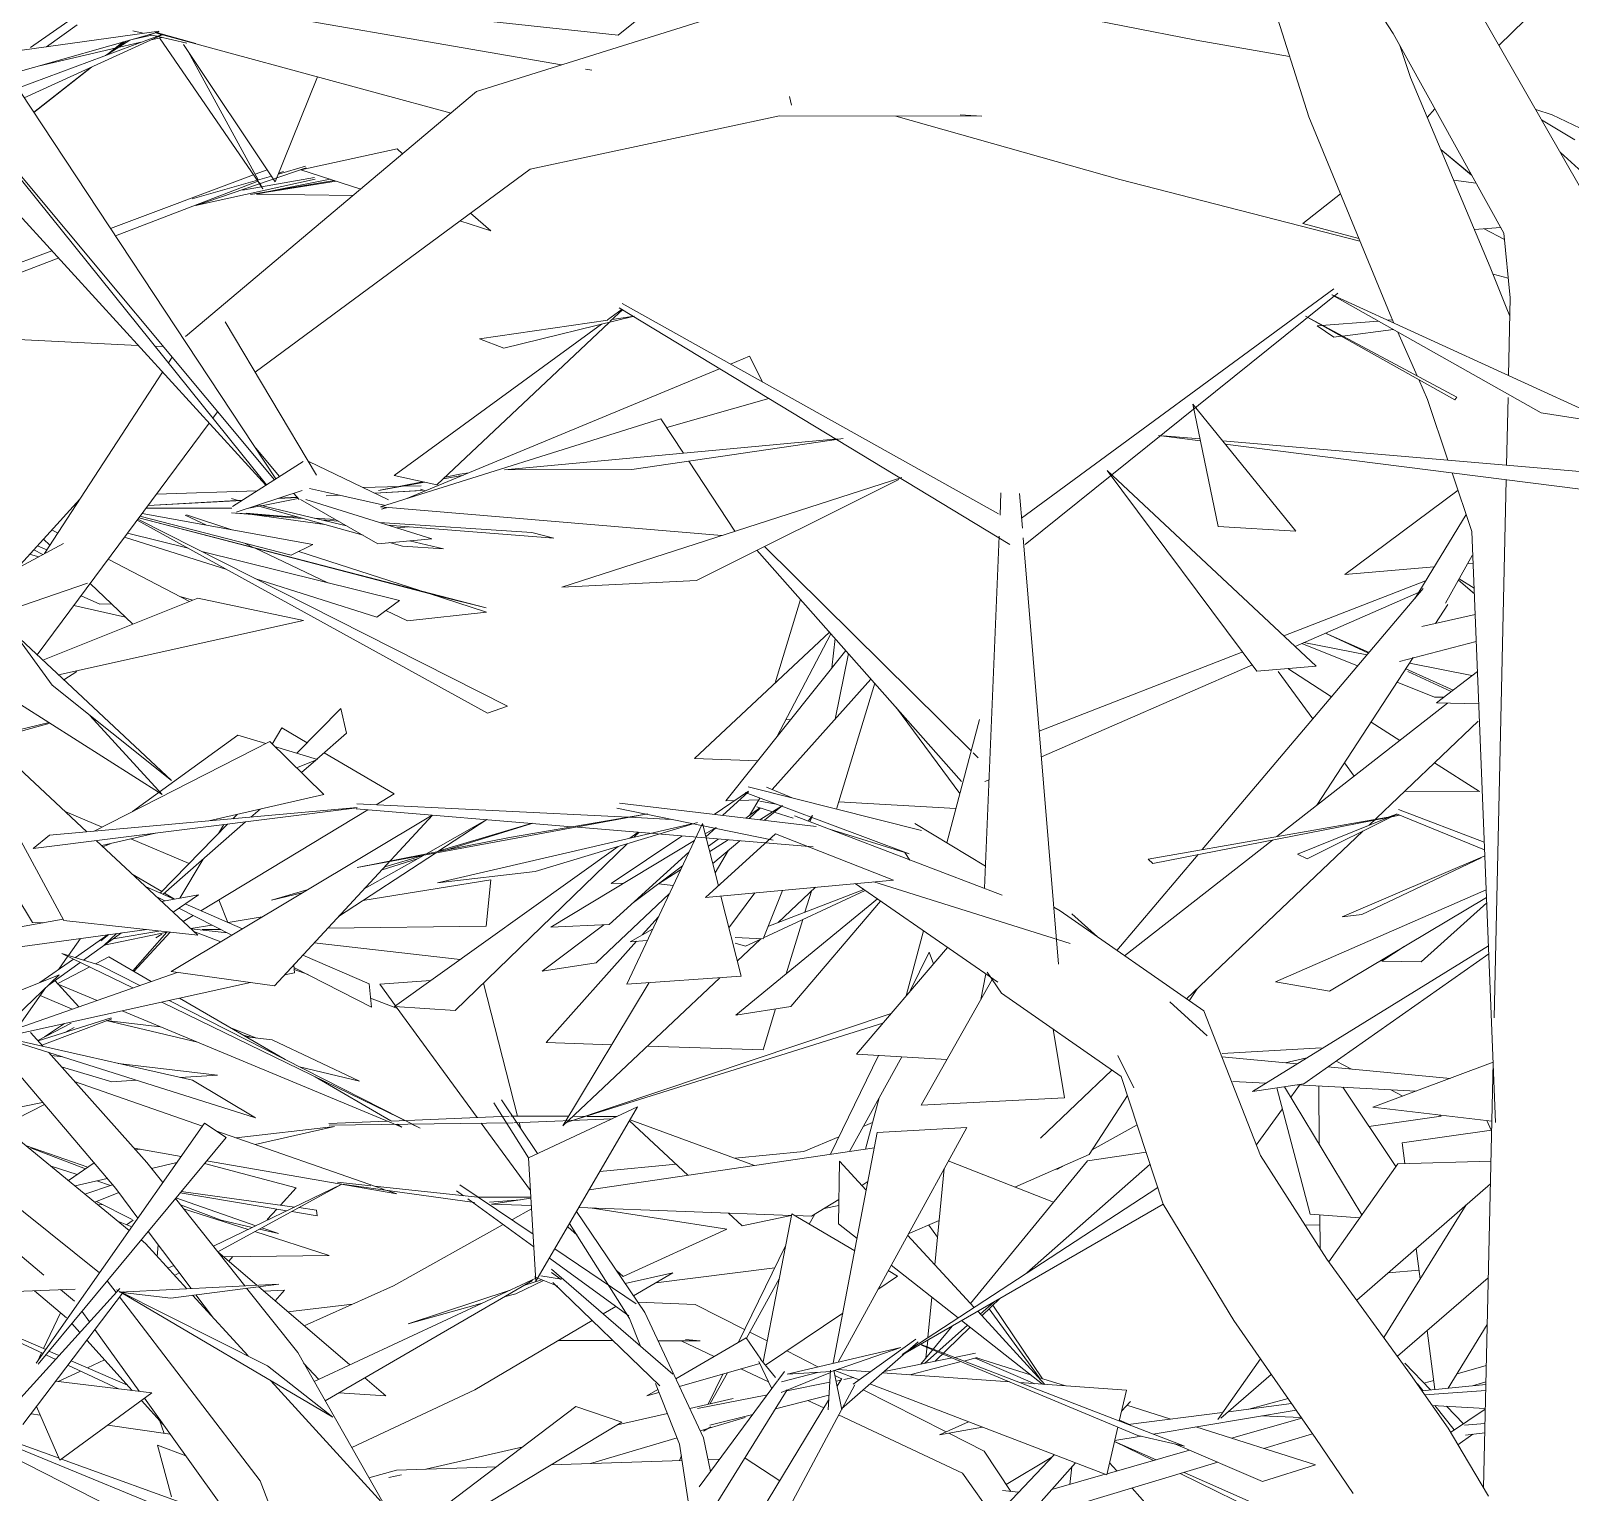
# Model space of a CAD drawing. Header units: millimetres. Extents: x 78096 to 288885, y -20632 to 149556.
# Drawn here: x 251546.7 to 251987.7, y 94268.2 to 94686.9 of the extents above; entities that cross this region are included whole.
import ezdxf

# ---------------------------------------------------------------- set-up
doc = ezdxf.new("R2010")
doc.units = ezdxf.units.MM
doc.layers.add('G-IMPT', color=8, linetype='Continuous', lineweight=9)
doc.layers.add('L-PLNT', color=71, linetype='Continuous', lineweight=9)

# ---------------------------------------------------------------- blocks, each defined once
blk = doc.blocks.new('ZZ-V - Tree Broadleaf 1 - 3dtree rotund SIMPLU-4826059-TOMH A-A')
at = {"layer": 'G-IMPT'}
for p, q in [((25920.43, 94558.52), (25810.83, 94724.53)), ((25796.48, 94706.32), (25920, 94558.25)), ((25889.67, 94696.67), (26002.25, 94677.12)), ((26184.1, 94684.25), (26109.77, 94698.79)), ((26049.04, 94691.81), (25977.91, 94669.49)), ((25799.48, 94686.02), (25917.53, 94556.68)), ((25886.93, 94686.84), (25840.04, 94680.29)), ((25843.94, 94674.37), (25886.97, 94686.62)), ((25846.5, 94670.5), (25887.58, 94685.79)), ((25887.87, 94685.77), (25848.36, 94667.69)), ((25871.98, 94679.98), (25876.7, 94683.7)), ((25872.07, 94680.02), (25876.75, 94683.71)), ((25879.44, 94686.91), (25882.45, 94686.22)), ((25884.17, 94685.82), (25886.34, 94685.33)), ((25885.84, 94686.5), (25897.46, 94683.31)), ((25886.24, 94686.25), (25970.61, 94663.34)), ((25886.72, 94685.24), (25894.91, 94683.36)), ((26210.85, 94679.56), (26184.1, 94684.25)), ((25917.75, 94556.82), (25822.75, 94674.82)), ((25851.13, 94663.48), (25867.61, 94676.5)), ((25852.31, 94664.54), (25867.44, 94676.42)), ((26009.09, 94675.93), (26010.93, 94675.61)), ((25977.91, 94669.49), (25894.57, 94599.34)), ((26067.59, 94668.12), (26068.15, 94665.57)), ((25852.31, 94664.54), (25851.08, 94663.56)), ((26064.66, 94662.54), (25993.3, 94647.28)), ((26122.68, 94662.42), (26064.66, 94662.54)), ((26162.18, 94644.27), (26098.06, 94662.47)), ((26116.5, 94662.82), (26122.68, 94662.42)), ((26286.07, 94662.81), (26281.35, 94664.33)), ((26296.07, 94658.01), (26286.07, 94662.81)), ((25993.3, 94647.28), (25914.48, 94589.13)), ((26230.98, 94626.66), (26162.18, 94644.27)), ((25932.04, 94559.55), (25905.92, 94603.56)), ((25880.92, 94596.78), (25821.5, 94599.74)), ((25888.15, 94596.42), (25885.77, 94596.54)), ((25890.69, 94593.38), (25889.63, 94591.75)), ((26047.56, 94590.09), (25957.96, 94552.85)), ((26056.14, 94593.66), (26050.69, 94591.4)), ((26056.14, 94593.66), (26059.8, 94586.3)), ((25887.92, 94589.11), (25854.11, 94537.09)), ((26032.4, 94573.2), (26061.64, 94581.56)), ((25903.72, 94577.77), (25902.36, 94575.93)), ((25901.28, 94574.48), (25852.06, 94508.09)), ((25950.37, 94550.47), (26030.74, 94575.72)), ((26037.22, 94565.88), (26030.74, 94575.72)), ((25921.5, 94559.2), (25914.65, 94567.28)), ((25908, 94550.63), (25928.22, 94563.47)), ((25952.73, 94552.55), (25929.88, 94563.45)), ((26051.94, 94543.49), (26038.72, 94563.59)), ((25909.04, 94548.95), (25928, 94555.14)), ((25934.35, 94554.83), (25930.03, 94555.8)), ((25951.81, 94550.92), (25934.38, 94554.82)), ((25864.23, 94552.66), (25846.29, 94532.9)), ((25927.09, 94552.59), (25925.6, 94554.35)), ((26048.18, 94542.28), (25950.37, 94550.47)), ((25951.91, 94550.34), (25950.72, 94549.84)), ((25950.72, 94549.84), (25952.12, 94550.24)), ((25845.9, 94532.69), (25859.55, 94540.01)), ((25841.98, 94520.19), (25866.49, 94528.65)), ((25898.03, 94524.34), (25853.64, 94506.61)), ((25928.35, 94517.96), (25898.03, 94524.34)), ((25928.35, 94517.96), (25858.15, 94502.39)), ((25845.69, 94514.04), (25856.32, 94499.38)), ((25890.53, 94472.13), (25845.73, 94514.01)), ((25890.53, 94472.13), (25856.32, 94499.38)), ((25887.85, 94468.12), (25847.31, 94493.84)), ((25866.3, 94457.37), (25832.16, 94489.19)), ((25887.85, 94468.12), (25867.14, 94490.76)), ((25859.7, 94432.02), (25829.62, 94487.55)), ((25898.02, 94427.81), (25869.01, 94454.85)), ((25898.02, 94427.81), (25859.7, 94432.02)), ((25873.63, 94356.28), (25865.74, 94353.59)), ((25875.4, 94354.07), (25868.6, 94351.25)), ((25923.6, 94348.82), (25893, 94353.95)), ((25893.32, 94354.34), (25925.77, 94349.87)), ((25932.29, 94347.36), (25924.98, 94348.58)), ((25927.01, 94349.7), (25932.09, 94349)), ((25932.29, 94347.36), (25932.09, 94349)), ((25903.83, 94337.05), (25914.98, 94327.48)), ((25915.48, 94327.06), (25941.6, 94304.63)), ((25853.73, 94307.91), (25832.7, 94317.75)), ((25854.51, 94309.01), (25833.59, 94318.11)), ((25858.35, 94307.34), (25855.41, 94308.62)), ((25857.34, 94306.22), (25854.52, 94307.54)), ((25875.31, 94297.81), (25860.83, 94304.58)), ((25877.95, 94298.82), (25861.79, 94305.85)), ((25932.71, 94300.49), (25928.38, 94305.18)), ((25945.9, 94300.94), (25951.94, 94295.75)), ((25938.47, 94296.62), (25951.94, 94295.75))]:
    blk.add_line(p, q, dxfattribs=at)
blk = doc.blocks.new('ZZ-V - Tree Broadleaf 1 - 3dtree rotund SIMPLU-4826034-TOMH A-A')
at = {"layer": 'G-IMPT'}
for p, q in [((26240.53, 94686.09), (26203.48, 94743.65)), ((26216.36, 94662.26), (26195.24, 94728.6)), ((26294.18, 94641.95), (26261.98, 94698.11)), ((26270.82, 94682.69), (26282.06, 94693.68)), ((26272.18, 94628.89), (26240.53, 94686.09)), ((26245.43, 94673.51), (26242.43, 94682.66)), ((26268.33, 94619.19), (26245.43, 94673.51)), ((26239.63, 94605.59), (26216.36, 94662.26)), ((26250.24, 94662.1), (26252.46, 94664.53)), ((26283.03, 94661.41), (26292.58, 94655.68)), ((26254.13, 94652.88), (26262.93, 94645.62)), ((26262.96, 94645.55), (26254.14, 94652.85)), ((26288.35, 94652.13), (26294.7, 94646.38)), ((26257.83, 94644.1), (26264.26, 94643.21)), ((26225.42, 94640.19), (26214.61, 94631.65)), ((26230.68, 94627.39), (26214.61, 94631.65)), ((26263.81, 94629.93), (26271.26, 94630.55)), ((26266.57, 94630.16), (26272.36, 94627.15)), ((26274.06, 94610.35), (26272.18, 94628.89)), ((26272.89, 94607.75), (26268.33, 94619.19)), ((26273.48, 94616.05), (26269.12, 94617.2)), ((26223.54, 94612.93), (26134.05, 94547.22)), ((26019.67, 94608.75), (26127.42, 94548.49)), ((26224.62, 94611.7), (26135.12, 94539.7)), ((26282.9, 94577.41), (26222.95, 94611.26)), ((26303.93, 94574.2), (26222.99, 94611.29)), ((26273.94, 94605.11), (26272.89, 94607.75)), ((26273.56, 94588.12), (26274.06, 94610.35)), ((25966.57, 94556.79), (26015.9, 94603.37)), ((25978.73, 94598.69), (26015.52, 94604.03)), ((25985.7, 94596.01), (26023.09, 94605.12)), ((26015.43, 94604.09), (26019.67, 94607.18)), ((26016.14, 94603.6), (26019.83, 94607.08)), ((26016.8, 94604.22), (26023.07, 94605.13)), ((26018.81, 94607.51), (26130.65, 94539.76)), ((26258.74, 94581.91), (26215.44, 94605.11)), ((26258.13, 94581.2), (26215.44, 94605.11)), ((26218.77, 94602.33), (26236.26, 94603.75)), ((26238.97, 94603.97), (26240.3, 94604.07)), ((26240.7, 94603.18), (26239.63, 94605.59)), ((25954.34, 94559.5), (26013.71, 94602.83)), ((26223.49, 94599.14), (26218.77, 94602.33)), ((26223.49, 94599.14), (26225.62, 94599.41)), ((26226, 94599.45), (26240.61, 94601.28)), ((26247.38, 94588), (26241.83, 94600.6)), ((25978.73, 94598.69), (25985.7, 94596.01)), ((26250.36, 94581.24), (26247.84, 94586.96)), ((26258.74, 94581.91), (26258.13, 94581.2)), ((26272.98, 94562.42), (26273.42, 94581.83)), ((26190.36, 94544.86), (26183.12, 94579.89)), ((26212.65, 94543.55), (26183.12, 94579.89)), ((26256.2, 94563.86), (26250.36, 94581.24)), ((26282.9, 94577.41), (26303.93, 94574.2)), ((25985.88, 94561.11), (26081.35, 94569.97)), ((26022.38, 94561.17), (26082.93, 94570.12)), ((26185.28, 94569.4), (26173.29, 94570.93)), ((26185.17, 94569.97), (26174.64, 94570.88)), ((26302.25, 94559.9), (26191.63, 94569.41)), ((26294.14, 94555.55), (26192.37, 94568.5)), ((25954.34, 94559.5), (25966.57, 94556.79)), ((25985.88, 94561.11), (26022.38, 94561.17)), ((26218.45, 94504.85), (26158.59, 94560.96)), ((26158.59, 94560.96), (26201.49, 94503.45)), ((26263.06, 94543.44), (26257.42, 94560.22)), ((26099.72, 94558.89), (26002.37, 94527.52)), ((26040.94, 94529.43), (26098.85, 94558.35)), ((26269.42, 94404.09), (26272.89, 94558.25)), ((26128.16, 94554.56), (26127.9, 94548.13)), ((26133.46, 94554.3), (26134.28, 94544.36)), ((26127.65, 94542.1), (26123.48, 94441.22)), ((26134.51, 94541.61), (26144.64, 94419.43)), ((26190.36, 94544.86), (26212.65, 94543.55)), ((26263.06, 94543.44), (26269.82, 94374.11)), ((26040.94, 94529.43), (26002.37, 94527.52)), ((26218.45, 94504.85), (26201.49, 94503.45)), ((26055.83, 94468.99), (26045.98, 94462.39)), ((26048.39, 94462.1), (26055.83, 94468.89)), ((26054.84, 94468.65), (26101.81, 94451.08)), ((26055.74, 94470.26), (26105.42, 94457.78)), ((26056.09, 94462.06), (26059.1, 94467.06)), ((26068.29, 94467.1), (26060.98, 94470.19)), ((25850.91, 94452.57), (25943.68, 94464.26)), ((25855.61, 94456.41), (25943.67, 94464.32)), ((25965.2, 94462.2), (25890.44, 94417.35)), ((25943.38, 94463.98), (26005.18, 94458.82)), ((25943.63, 94465.4), (26021.34, 94461.58)), ((26026.96, 94462.53), (25943.68, 94447.13)), ((25987.33, 94455.78), (26026.96, 94462.53)), ((26018.08, 94464.2), (26062.91, 94454.96)), ((26018.88, 94465.6), (26075.25, 94458.92)), ((26055.09, 94461.31), (26059.03, 94464.26)), ((26056.02, 94461.2), (26059.21, 94464.2)), ((26058.23, 94464.51), (26062.7, 94463.13)), ((26059.05, 94466.16), (26063.78, 94465.31)), ((26059.07, 94460.84), (26065.56, 94464.94)), ((26060.43, 94460.68), (26065.56, 94464.94)), ((26063.2, 94462.98), (26068.59, 94461.32)), ((26241.56, 94462.46), (26215.9, 94449.68)), ((26239.35, 94461.64), (26241.45, 94462.49)), ((26241.45, 94462.51), (26266.7, 94452.18)), ((26242, 94463.79), (26266.61, 94454.41)), ((25920.02, 94413.27), (25965.34, 94462.19)), ((25963.38, 94451.03), (25980.82, 94460.91)), ((25966.72, 94442.8), (26039.6, 94459.72)), ((25966.81, 94451.71), (25980.85, 94460.91)), ((25967.18, 94451.96), (25993.89, 94459.83)), ((25969.15, 94452.17), (25993.78, 94459.77)), ((25994.75, 94446.06), (26041.22, 94460.05)), ((26006.86, 94458.68), (26074.32, 94453.04)), ((26042.63, 94459.78), (26020.96, 94413.78)), ((26021.69, 94461.56), (26033.78, 94460.96)), ((26047.19, 94441.89), (26042.68, 94459.77)), ((26046.58, 94458.67), (26043.43, 94456.77)), ((26043.63, 94455.99), (26046.58, 94458.67)), ((26068.97, 94461.96), (26128.5, 94439.22)), ((26072.94, 94460.45), (26074.17, 94462.1)), ((26073.43, 94460.26), (26074.17, 94462.1)), ((26079.06, 94458.1), (26101.83, 94451.11)), ((26123.75, 94447.54), (26103.44, 94459.74)), ((26170.34, 94449.58), (26242.31, 94462.16)), ((26238.98, 94461.49), (26171.68, 94448.32)), ((26213.11, 94451.02), (26239.34, 94461.63)), ((26242.34, 94462.14), (26240.15, 94461.72)), ((25850.91, 94452.57), (25855.61, 94456.41)), ((25987.33, 94455.78), (25943.68, 94447.13)), ((26021.02, 94453.97), (25971.79, 94406.17)), ((26040.32, 94454.89), (25999.17, 94430.05)), ((26036.74, 94456.18), (26016.5, 94442.6)), ((26021.83, 94455.6), (26024.24, 94457.33)), ((26024.46, 94457.31), (26023.05, 94455.94)), ((26043.52, 94438.54), (26063.54, 94456.8)), ((26044.33, 94453.23), (26047.11, 94455.32)), ((26044.7, 94451.76), (26049.96, 94455.08)), ((26045.56, 94448.32), (26053.35, 94454.79)), ((26097.39, 94443.58), (26063.54, 94456.8)), ((25938.38, 94433.09), (25966.16, 94451.29)), ((25945.75, 94441.04), (25962.7, 94450.64)), ((25950.83, 94446.52), (25960.91, 94449.63)), ((25951.6, 94447.36), (25962.66, 94450.62)), ((25954.37, 94407.29), (26018.49, 94453.2)), ((26015.94, 94430.84), (26038.75, 94451.56)), ((26046.23, 94445.66), (26050.1, 94452.09)), ((26102.08, 94449.31), (26100.59, 94451.49)), ((26170.34, 94449.58), (26171.68, 94448.32)), ((26213.11, 94451.02), (26215.9, 94449.68)), ((26266.77, 94450.52), (26225.94, 94433.04)), ((26231.52, 94433.68), (26265.73, 94449.93)), ((25966.72, 94442.8), (25994.75, 94446.06)), ((26022.84, 94437.1), (26036.92, 94447.67)), ((26030.01, 94442.47), (26036.37, 94446.49)), ((25919.18, 94437.8), (25929.7, 94440.9)), ((26020.16, 94442.72), (26016.5, 94442.6)), ((26030.01, 94442.47), (26034.24, 94441.97)), ((26043.52, 94438.54), (26097.39, 94443.58)), ((26059.98, 94426.69), (26065.56, 94440.6)), ((26060.1, 94426.98), (26089.25, 94440.59)), ((26061.41, 94430.24), (26088.91, 94440.82)), ((26075.03, 94441.49), (26064.3, 94431.36)), ((26086.41, 94442.55), (26127.23, 94414.34)), ((26091.75, 94443.05), (26147.97, 94425.4)), ((26206.79, 94414.44), (26267.16, 94440.75)), ((25927.99, 94439.88), (25919.18, 94437.8)), ((26012.18, 94419.87), (26033.13, 94439.62)), ((26053.72, 94415.98), (26047.93, 94438.95)), ((26050.2, 94429.92), (26057.6, 94439.86)), ((26092.8, 94438.14), (26052.21, 94404.89)), ((26067.95, 94407.37), (26093.65, 94437.55)), ((26145.12, 94434.71), (26143.28, 94435.81)), ((26222.29, 94411.76), (26267.24, 94438.61)), ((26267.31, 94437.05), (26248.55, 94420.17)), ((26186.25, 94406.1), (26145.12, 94434.71)), ((26148.47, 94433.88), (26155.79, 94427.29)), ((26231.52, 94433.68), (26225.94, 94433.04)), ((25996.71, 94417.49), (26014.4, 94430.77)), ((26015.94, 94430.84), (25999.17, 94430.05)), ((26021.93, 94425.9), (26028.35, 94429.48)), ((26051.97, 94427.07), (26059.98, 94426.69)), ((25859.15, 94422.55), (25869.98, 94419.17)), ((25859.15, 94422.55), (25879.44, 94412.65)), ((26026.81, 94426.21), (26021.93, 94425.9)), ((26054.98, 94424.59), (26051.97, 94425.45)), ((26059.25, 94426.59), (26052.62, 94420.33)), ((26054.98, 94424.59), (26059.53, 94426.72)), ((26086.74, 94393.68), (26112.85, 94424.28)), ((26200.24, 94383.02), (26267.8, 94424.72)), ((26237.26, 94420.35), (26243.69, 94424.54)), ((25867.08, 94418.68), (25857.74, 94413.83)), ((25872.56, 94421.53), (25868.76, 94419.55)), ((25869.98, 94419.17), (25881.44, 94413.35)), ((25872.56, 94421.53), (25884.68, 94414.49)), ((25925.78, 94417.02), (25925.53, 94419.21)), ((26012.18, 94419.87), (25996.71, 94417.49)), ((26214.91, 94385.15), (26267.89, 94422.45)), ((26237.26, 94420.35), (26248.55, 94420.17)), ((25913.13, 94414.22), (25842.16, 94398.51)), ((25892.17, 94417.12), (25844.71, 94400.44)), ((25857.74, 94413.83), (25869.22, 94409.06)), ((25920.02, 94413.27), (25890.44, 94417.35)), ((25925.78, 94417.02), (25922.91, 94416.39)), ((25964.85, 94414.8), (25950.16, 94413.75)), ((25950.16, 94413.75), (25954.71, 94407.53)), ((25979.88, 94414.03), (25989.68, 94375.91)), ((26047.58, 94415.57), (26002.61, 94373.1)), ((26002.61, 94373.1), (26027.32, 94414.21)), ((26053.72, 94415.98), (26020.96, 94413.78)), ((26105.32, 94379.1), (26125.6, 94415.03)), ((26123.82, 94416.7), (26122.4, 94409.37)), ((26128.29, 94411.11), (26124.16, 94417.13)), ((26206.79, 94414.44), (26222.29, 94411.76)), ((25892.85, 94409.74), (25923.06, 94392.18)), ((26162.58, 94387.24), (26128.29, 94411.11)), ((25876.36, 94406.08), (25956.55, 94372.72)), ((25887.74, 94408.6), (25959.36, 94373.67)), ((25889.85, 94409.07), (25961.8, 94372.48)), ((25954.37, 94407.29), (25971.79, 94406.17)), ((25954.91, 94407.26), (25978.08, 94375.52)), ((26096.66, 94405.3), (26003.67, 94374.1)), ((26067.95, 94407.37), (26052.21, 94404.89)), ((26176.5, 94408.63), (26187.24, 94398.96)), ((26202.46, 94364.62), (26186.25, 94406.1)), ((26094.33, 94402.58), (26003.62, 94374.06)), ((26146.37, 94381.16), (26143.1, 94400.8)), ((25874.59, 94355.14), (25838.46, 94397.69)), ((25914.59, 94375.41), (25840.44, 94398.9)), ((25840.44, 94398.9), (25896.53, 94386.22)), ((25853.73, 94395.9), (25850.14, 94399.9)), ((25883.48, 94362.65), (25855.24, 94394.21)), ((25859.35, 94392.91), (25856.06, 94393.3)), ((26086.74, 94393.68), (26112.69, 94392.16)), ((26161.66, 94393.31), (26166.25, 94384.06)), ((25873.41, 94385.79), (25858.98, 94390.03)), ((25903.74, 94387.67), (25875.25, 94391.03)), ((25903.74, 94387.67), (25893.05, 94387.01)), ((26174.66, 94350.66), (26162.58, 94387.24)), ((26234.67, 94378.45), (26269.13, 94391.35)), ((26266.39, 94269.42), (26269.13, 94391.35)), ((25862.72, 94385.85), (25899.36, 94373.07)), ((25880.44, 94386.23), (25873.41, 94385.79)), ((25914.59, 94375.41), (25896.53, 94386.22)), ((25931.7, 94387.16), (25953.33, 94374.59)), ((26214.91, 94385.15), (26200.24, 94383.02)), ((25878.44, 94343.18), (25832.97, 94380.47)), ((25992.76, 94364), (25982.89, 94379.7)), ((25995.4, 94365.22), (25985.06, 94380.57)), ((25992.77, 94364), (26024.04, 94378.54)), ((26024.04, 94378.54), (25994.92, 94328.61)), ((26146.37, 94381.16), (26105.32, 94379.1)), ((26234.67, 94378.45), (26268.75, 94374.46)), ((25952.35, 94374.47), (25935.59, 94373.78)), ((25935.73, 94373.32), (25988.27, 94374.02)), ((25987.28, 94375.9), (25953.49, 94374.51)), ((26004.05, 94375.87), (25987.72, 94375.92)), ((26016.73, 94375.14), (25988.64, 94374.02)), ((25990.15, 94374.08), (25990.6, 94372.36)), ((26008.91, 94375.86), (26005.54, 94375.87)), ((26018.23, 94375.84), (26009.65, 94375.86)), ((26038.46, 94359), (26021.75, 94374.62)), ((26057.5, 94361.8), (26021.91, 94374.88)), ((25899.93, 94373.88), (25851.77, 94305.1)), ((25852.3, 94304.87), (25906.14, 94369.8)), ((25899.93, 94373.88), (25906.14, 94369.8)), ((25903.21, 94371.72), (25951.46, 94354.89)), ((25937.24, 94372.99), (25909.09, 94369.67)), ((25914.52, 94367.78), (25937.24, 94372.99)), ((25955.06, 94373.59), (25956.55, 94372.72)), ((25959.41, 94373.64), (25961.8, 94372.48)), ((25979.27, 94373.9), (25993.34, 94354.63)), ((26080.09, 94305.11), (26092.73, 94371.25)), ((26118.34, 94372.7), (26081.47, 94305.43)), ((26118.34, 94372.7), (26092.73, 94371.25)), ((25893.28, 94364.38), (25879.83, 94366.73)), ((25881.55, 94366.43), (25880.24, 94366.27)), ((26010.22, 94354.84), (26091.89, 94366.87)), ((25861.02, 94357.47), (25868.33, 94362.51)), ((25888.04, 94356.9), (25883.48, 94362.65)), ((25884.82, 94360.96), (25892.04, 94362.62)), ((25955.12, 94353.61), (25900.59, 94363.11)), ((25992.77, 94364), (25994.92, 94328.61)), ((26081.6, 94345.1), (26081.93, 94363.03)), ((26081.93, 94363.03), (26089.57, 94354.72)), ((26221.55, 94334.92), (26202.46, 94364.62)), ((26222.06, 94334.22), (26241.81, 94362.28)), ((26268.5, 94363.04), (26241.81, 94362.28)), ((25862.89, 94355.93), (25872.12, 94358.05)), ((25902.52, 94338.63), (25939.29, 94356.4)), ((25903.79, 94337.03), (25939.31, 94356.4)), ((25937.94, 94356.59), (25977.33, 94351.15)), ((25947.61, 94355.97), (25938.08, 94356.98)), ((26088.31, 94356.09), (26090.03, 94357.15)), ((26268.35, 94356.51), (26230.07, 94323.19)), ((25869.94, 94331.05), (25839.7, 94355.17)), ((25880.92, 94346.73), (25874.59, 94355.14)), ((25911.5, 94327.3), (25891.66, 94352.34)), ((25978.16, 94352.7), (25948.72, 94355.85)), ((25952.26, 94354.61), (25955.12, 94353.61)), ((25972.17, 94354.55), (25974.14, 94353.13)), ((25973.16, 94356.27), (25994.1, 94342.12)), ((25975.4, 94352.21), (25994.32, 94338.49)), ((25993.46, 94352.74), (25978.45, 94352.7)), ((25982.19, 94350.71), (25993.48, 94352.37)), ((26073.85, 94347.23), (26081.72, 94352.05)), ((26173.06, 94355.5), (26099.84, 94307.64)), ((25990.47, 94351.93), (25981.64, 94351.28)), ((25993.61, 94350.28), (25982.19, 94350.71)), ((26026.11, 94319.63), (26006.59, 94348.62)), ((26068.14, 94347.44), (26007.25, 94349.76)), ((26049.58, 94343.55), (26010.51, 94349.64)), ((26054.04, 94344.45), (26050.1, 94348.13)), ((26068.23, 94347.9), (26059.98, 94305.54)), ((26068.23, 94347.9), (26086.24, 94337.31)), ((26081.69, 94350.34), (26077.47, 94349.44)), ((26174.66, 94350.67), (26100.66, 94308)), ((26194.84, 94317.35), (26174.66, 94350.66)), ((26261.47, 94350.52), (26237.83, 94312.5)), ((26006.71, 94341.81), (26004.02, 94344.22)), ((26021.71, 94317.96), (26004.59, 94345.19)), ((26049.58, 94343.55), (26019.92, 94329.96)), ((26068.09, 94347.45), (26054.04, 94344.45)), ((26073.85, 94347.23), (26069.06, 94347.41)), ((26081.6, 94345.1), (26086.93, 94340.9)), ((25853.94, 94330.36), (25839.63, 94342.45)), ((25883.08, 94339.38), (25881.79, 94340.43)), ((25894.89, 94326.44), (25883.08, 94339.38)), ((25896.13, 94326.51), (25883.82, 94342.88)), ((26101.42, 94341.83), (26120.46, 94321.12)), ((25998.79, 94335.25), (26021.55, 94318.74)), ((26000.34, 94337.9), (26023.66, 94322.15)), ((26245.52, 94301.92), (26221.55, 94334.92)), ((25889.5, 94332.34), (25891.15, 94333.13)), ((25891.39, 94330.27), (25892.74, 94331.01)), ((25994.47, 94329.9), (26001.21, 94327.16)), ((25996.31, 94330.13), (26002.25, 94329.17)), ((25999.41, 94332.07), (26034.14, 94302.02)), ((25999.41, 94331.08), (26002.16, 94329.08)), ((26019.92, 94329.96), (26017.98, 94331.7)), ((26092.9, 94326.28), (26098.54, 94330.09)), ((26095.85, 94331.67), (26098.54, 94330.09)), ((26096.7, 94333.21), (26115.87, 94318.12)), ((25694.49, 94320.05), (25862.88, 94326.34)), ((25875.69, 94326.49), (25843.68, 94291.14)), ((25876.74, 94325.62), (25847.97, 94287.56)), ((25860.44, 94318.13), (25851.25, 94325.9)), ((25862.72, 94322.95), (25858.77, 94326.28)), ((25874.68, 94325.37), (25872.1, 94328.75)), ((25874.73, 94326.16), (25918.05, 94304.4)), ((25921.27, 94327.81), (25875.69, 94325.45)), ((25890.3, 94323.78), (25921.27, 94327.81)), ((25926.68, 94308.15), (25912.05, 94326.61)), ((25994.87, 94329.49), (25931.39, 94299.87)), ((25934.54, 94294.34), (25993.99, 94328.83)), ((25958.35, 94316.4), (25987.51, 94326.05)), ((25989.17, 94325.04), (25997.12, 94328.82)), ((25991.45, 94327.36), (25996.56, 94329.05)), ((25999.81, 94328.23), (26030.47, 94298.6)), ((26267.74, 94329.62), (26241.72, 94307.15)), ((25915.89, 94271.44), (25875.62, 94324.15)), ((25890.3, 94323.78), (25875.65, 94325.44)), ((25936.71, 94289.62), (25876.07, 94325.37)), ((25912.44, 94307.22), (25896.57, 94324.59)), ((25902.24, 94318.39), (25897.48, 94324.71)), ((25979.56, 94322.34), (25958.35, 94316.4)), ((25989.17, 94325.04), (25985.85, 94324.11)), ((25867.04, 94316.94), (25864.84, 94319.99)), ((26024.87, 94310.04), (26021.71, 94317.96)), ((26042.92, 94283.79), (26026.11, 94319.63)), ((26060.68, 94304.52), (26082.83, 94319.48)), ((26116.86, 94317.34), (26140.03, 94299.1)), ((26121.48, 94320.01), (26140.75, 94299.05)), ((26218.34, 94283.56), (26194.84, 94317.35)), ((25864.28, 94313.89), (25861.93, 94316.48)), ((25881.3, 94297.1), (25868.57, 94314.81)), ((26035.02, 94300.62), (26055.13, 94312.44)), ((26059.31, 94306.26), (26055.13, 94312.44)), ((25879.29, 94297.34), (25866.24, 94311.73)), ((25951.06, 94265.29), (25926.68, 94308.15)), ((26099.44, 94309.63), (26066.86, 94302.02)), ((26099.44, 94309.63), (26079.61, 94302.71)), ((26100.9, 94308.21), (26082.47, 94292.06)), ((26103.76, 94311.97), (26085.84, 94299.12)), ((26104.4, 94311.28), (26101.45, 94308.69)), ((26180.72, 94281.32), (26105.26, 94310.47)), ((26167.39, 94284.44), (26105.43, 94310.31)), ((25936.71, 94289.62), (25918.05, 94304.4)), ((26036.05, 94298.44), (26059.06, 94305.08)), ((26058.8, 94305.64), (26062.47, 94297.78)), ((26059.27, 94306.26), (26063.53, 94301.01)), ((26190.26, 94289.03), (26202.47, 94306.38)), ((25884.92, 94296.67), (25857.33, 94299.95)), ((25978.29, 94235.11), (25918.96, 94300.08)), ((26036.09, 94281.95), (26029.15, 94299.33)), ((26064.15, 94300.05), (26041.71, 94269.73)), ((26066.16, 94302.76), (26064.22, 94300.13)), ((26079.29, 94302.48), (26065.16, 94296.78)), ((26075.56, 94302.49), (26065.3, 94299.79)), ((26079.61, 94302.71), (26066.86, 94302.02)), ((26079.33, 94303.12), (26078.61, 94291.79)), ((26080.28, 94303.1), (26082.53, 94291.75)), ((26087.56, 94300.36), (26080.57, 94303.04)), ((26082.55, 94300.76), (26081.19, 94298.52)), ((26081.32, 94303.31), (26090.73, 94302.63)), ((26158.48, 94273.12), (26090.6, 94299.19)), ((26094.25, 94302.38), (26130.67, 94299.77)), ((26133.47, 94299.57), (26164.12, 94297.38)), ((26205.6, 94301.89), (26191.18, 94289.34)), ((26256.24, 94286.51), (26245.52, 94301.92)), ((26248.77, 94297.25), (26267.05, 94299.03)), ((25884.92, 94296.67), (25858.57, 94277.36)), ((25904.2, 94265.25), (25882.75, 94295.08)), ((26026.73, 94295.75), (26029.85, 94297.58)), ((26026.73, 94295.75), (26030.18, 94296.74)), ((26066.94, 94297.5), (26046.12, 94263.98)), ((26086.25, 94298.92), (26050.18, 94231.38)), ((26162.06, 94288.53), (26164.12, 94297.38)), ((26249.59, 94296.07), (26267.02, 94297.3)), ((25858.57, 94277.36), (25851.84, 94292.68)), ((25888.18, 94287.53), (25881.9, 94294.45)), ((26078.79, 94294.56), (26045.77, 94240.11)), ((26165.22, 94294.16), (26162.72, 94291.36)), ((26191.66, 94291.02), (26164.64, 94287.53)), ((26212.7, 94291.67), (26171.73, 94284.79)), ((26211.39, 94293.56), (26193.36, 94291.24)), ((26266.9, 94292.12), (26251.7, 94293.03)), ((26110.52, 94284.57), (26118.89, 94288.32)), ((26122.86, 94286.8), (26110.52, 94284.57)), ((26158.48, 94273.12), (26161.67, 94286.83)), ((26262.09, 94276.65), (26256.24, 94286.51)), ((25886.54, 94281.65), (25894.6, 94278.6)), ((25886.54, 94281.65), (25890.48, 94266.79)), ((26041.39, 94246.58), (26036.09, 94281.95)), ((26044.96, 94274.12), (26042.92, 94283.79)), ((26168.32, 94284.22), (26160.77, 94282.95)), ((26180.72, 94281.32), (26167.39, 94284.44)), ((26229.05, 94267.84), (26218.34, 94283.56)), ((26143.39, 94278.91), (26047.98, 94178.48)), ((26149.52, 94276.56), (26052.27, 94167.49)), ((26267.83, 94267), (26262.09, 94276.65)), ((25937.87, 94214.68), (25915.89, 94271.44))]:
    blk.add_line(p, q, dxfattribs=at)
blk = doc.blocks.new('ZZ-V - Tree Broadleaf 2 - 3dtree rotund SIMPLU-4826084-TOMH A-A')
at = {"layer": 'G-IMPT'}
for p, q in [((25974.13, 94559.57), (25968.42, 94558.53)), ((25968.96, 94559.05), (25973.17, 94559.9)), ((25975.66, 94560.21), (25973.17, 94559.9)), ((25915, 94555.07), (25886.21, 94554.16)), ((25955.82, 94556.37), (25945.42, 94556.04)), ((25948.76, 94554.45), (25962.31, 94555.18)), ((25961.86, 94555.16), (25948.76, 94554.45)), ((25962.31, 94555.18), (25948.77, 94554.44)), ((25949.79, 94555.14), (25962.39, 94557.71)), ((25963.07, 94557.56), (25949.79, 94555.14)), ((25962.01, 94556.57), (25957.12, 94556.41)), ((25963.33, 94555.09), (25961.9, 94555.53)), ((25963.33, 94555.09), (25961.9, 94555.53)), ((25910.72, 94552.35), (25883.78, 94550.88)), ((25883.82, 94550.93), (25910.77, 94552.39)), ((25909.67, 94552.33), (25883.82, 94550.92)), ((25907.74, 94552.87), (25909.59, 94552.35)), ((25912.71, 94550.15), (25915.52, 94550.69)), ((25914.91, 94550.87), (25945.4, 94542.35)), ((25940.65, 94545.07), (25915.45, 94551.04)), ((25916.28, 94550.84), (25926.84, 94552.89)), ((25926.56, 94553.22), (25921.24, 94552.93)), ((25921.33, 94552.96), (25926.54, 94553.24)), ((25926.38, 94553.23), (25921.33, 94552.96)), ((25949.62, 94539.94), (25927.49, 94552.6)), ((25965.06, 94541.38), (25928.99, 94552.63)), ((25938.53, 94553.89), (25934.81, 94553.69)), ((25934.81, 94553.69), (25938.53, 94553.89)), ((25938.58, 94553.88), (25934.82, 94553.68)), ((25981.04, 94491.4), (25880.67, 94546.69)), ((25986.76, 94493.41), (25880.86, 94546.94)), ((25967.23, 94524.89), (25881.19, 94547.38)), ((25881.2, 94547.4), (25980.71, 94521.54)), ((25924.8, 94536.63), (25881.49, 94547.79)), ((25931.04, 94539.71), (25882.11, 94548.62)), ((25883.23, 94550.14), (25907.79, 94550.08)), ((25900.52, 94545.27), (25894.44, 94548.16)), ((25894.79, 94548.17), (25907.84, 94543.94)), ((25927.99, 94547.21), (25907.7, 94548.8)), ((25910.72, 94548.62), (25909.51, 94548.7)), ((25926.7, 94547.57), (25910.75, 94548.62)), ((25921.97, 94547.88), (25911.94, 94548.65)), ((25934.48, 94545.4), (25913.61, 94548.33)), ((25937.52, 94546.86), (25931.39, 94547.26)), ((25938.32, 94546.4), (25933.39, 94546.79)), ((25993.73, 94543.16), (25950.15, 94546.03)), ((25857.95, 94542.99), (25856.25, 94543.87)), ((25906.34, 94532.55), (25877.07, 94541.83)), ((25895.28, 94538.64), (25877.9, 94542.95)), ((26000.03, 94541.57), (25952.51, 94545.29)), ((25958.46, 94544.82), (25955.13, 94544.47)), ((26000.03, 94541.57), (25993.73, 94543.16)), ((25853.63, 94536.84), (25851.12, 94538.22)), ((25854.8, 94538.16), (25852.15, 94539.35)), ((25853.87, 94541.24), (25855.69, 94539.51)), ((25955.82, 94523.65), (25899.2, 94537.67)), ((25913.94, 94538.89), (25911.45, 94540.07)), ((25935.32, 94528.73), (25914.28, 94538.73)), ((25924.8, 94536.63), (25931.04, 94539.71)), ((25927.01, 94537.72), (25961.66, 94526.49)), ((25949.62, 94539.94), (25965.06, 94541.38)), ((25952.93, 94540.25), (25956.73, 94539.19)), ((25968.47, 94538.48), (25956.73, 94539.19)), ((25968.47, 94538.48), (25958.72, 94540.79)), ((25852.49, 94536.22), (25850.14, 94536.88)), ((25895.67, 94523.4), (25872.38, 94535.5)), ((25867.22, 94528.54), (25879.43, 94516.91)), ((25949.33, 94518.92), (25914.38, 94530)), ((25869.95, 94522.66), (25864.61, 94525.02)), ((25896.64, 94523.78), (25892.9, 94524.84)), ((25964.02, 94525.73), (25980.74, 94520.31)), ((25967.23, 94524.89), (25980.71, 94521.54)), ((25873.33, 94522.71), (25869.95, 94522.66)), ((25955.82, 94523.65), (25949.33, 94518.92)), ((25958.15, 94517.88), (25951.94, 94520.83)), ((25958.15, 94517.88), (25980.74, 94520.31)), ((25986.76, 94493.41), (25981.04, 94491.4)), ((25938.99, 94492.71), (25926.47, 94479.91)), ((25940.65, 94485.66), (25938.99, 94492.71)), ((25909.52, 94485.1), (25879.34, 94463.17)), ((25917.52, 94482.65), (25909.52, 94485.1)), ((25922.15, 94487.17), (25919.37, 94482.54)), ((25929.39, 94482.9), (25922.15, 94487.17)), ((25940.65, 94485.66), (25932.13, 94478.18)), ((25918.66, 94483.23), (25868.33, 94457.56)), ((25918.66, 94483.23), (25934.15, 94468.12)), ((25932.32, 94478.12), (25920.05, 94481.88)), ((25954.28, 94468.23), (25934.25, 94480.04)), ((25932.32, 94478.12), (25926.38, 94475.7)), ((25931.84, 94477.93), (25927.77, 94474.35)), ((25934.15, 94468.12), (25901.2, 94460.51)), ((25954.28, 94468.23), (25949.14, 94465.13)), ((25946.78, 94463.7), (25898.92, 94434.78)), ((25909.34, 94462.39), (25908.11, 94461.13)), ((25915.89, 94463.9), (25913.26, 94461.59)), ((25906.6, 94459.59), (25887.29, 94439.84)), ((25911.71, 94460.23), (25888.11, 94439.48)), ((25905.52, 94459.45), (25904.02, 94456.95)), ((25885.96, 94456.99), (25870.54, 94453.42)), ((25872.95, 94453.98), (25870.86, 94453.13)), ((25899.61, 94449.59), (25892.88, 94438.37)), ((25891.31, 94438.09), (25883.23, 94441.6)), ((25945.38, 94437.67), (25982.05, 94443.62)), ((25980.7, 94430.31), (25982.05, 94443.62)), ((25888.63, 94437.61), (25886.13, 94438.89)), ((25910.86, 94429.6), (25894.42, 94436.74)), ((25907.76, 94427.75), (25892.65, 94435.53)), ((25896.71, 94433.44), (25893.84, 94431.71)), ((25906.71, 94431.4), (25916.51, 94432.99)), ((25872.41, 94427.92), (25863.01, 94421.35)), ((25876.19, 94428.43), (25865.3, 94420.63)), ((25872.57, 94427.94), (25870.32, 94426.13)), ((25874.73, 94428.23), (25871.14, 94424.79)), ((25889.7, 94428.73), (25871.28, 94424.92)), ((25887.48, 94428.97), (25873.81, 94426.73)), ((25889.22, 94428.63), (25879.45, 94417.53)), ((25890.15, 94428.68), (25879.69, 94417.38)), ((25887.74, 94428.03), (25886.06, 94427.01)), ((25896.03, 94429.67), (25902.11, 94430.66)), ((25896.11, 94429.6), (25906.46, 94428.42)), ((25904.68, 94425.9), (25896.95, 94428.82)), ((25904.52, 94429.42), (25899.32, 94429.36)), ((25980.7, 94430.31), (25935.31, 94429.78)), ((25864.43, 94426.83), (25861.01, 94421.97)), ((25931.42, 94425.57), (25973.24, 94420.81)), ((25862.44, 94420.94), (25852.83, 94414.23)), ((25864.4, 94419.99), (25855.19, 94413.39)), ((25860.84, 94421.72), (25858.23, 94418)), ((25947.8, 94407.11), (25925.6, 94418.55)), ((25947.14, 94413.84), (25928.18, 94422.08)), ((25858.36, 94416.44), (25841.41, 94409.66)), ((25858.36, 94416.44), (25845.99, 94404.54)), ((25857.07, 94414.74), (25864.02, 94407.23)), ((25929.66, 94416.46), (25925.67, 94417.97)), ((25947.14, 94413.84), (25947.8, 94407.11)), ((25854.56, 94412.79), (25847.55, 94402.8)), ((25852.93, 94410.46), (25862.03, 94406.53)), ((25955.24, 94406.8), (25947.55, 94409.71)), ((25861.81, 94402.58), (25852.19, 94397.62)), ((25873.26, 94404.11), (25852.34, 94397.45)), ((25873.44, 94403.78), (25853.41, 94396.26)), ((25859.83, 94402.42), (25854.14, 94398.62)), ((25862.65, 94401.31), (25859.96, 94399.88)), ((25871.8, 94403.37), (25887.27, 94401.54)), ((25897.99, 94397.09), (25871.81, 94403.37)), ((25907.49, 94401.23), (25914.85, 94398.29)), ((25911.05, 94399.16), (25913.71, 94398.42)), ((25911.97, 94398.63), (25919.4, 94397.75)), ((25944.42, 94385.94), (25919.4, 94397.75)), ((25944.42, 94385.94), (25927.21, 94390.07)), ((25853.61, 94379.85), (25837.69, 94376.6)), ((25854.14, 94379.22), (25842, 94373.06)), ((25848.94, 94367.37), (25866.52, 94361.26)), ((25865.92, 94360.85), (25850.14, 94366.85)), ((25863.49, 94359.17), (25856.02, 94361.57)), ((25873.09, 94356.09), (25869.14, 94357.36)), ((25891.78, 94352.48), (25914.7, 94344.51)), ((25869.05, 94351.43), (25879.22, 94346.31)), ((25904.78, 94346.08), (25893.1, 94350.52)), ((25912.51, 94343.46), (25893.99, 94349.39)), ((25875.34, 94345.72), (25879.13, 94344.18)), ((25904.78, 94346.08), (25913.66, 94344.01)), ((25915.71, 94343.53), (25921.17, 94342.26)), ((25916.41, 94343.92), (25921.17, 94342.26)), ((25886.39, 94335.74), (25886.67, 94339.08)), ((25935.71, 94336.02), (25914.44, 94342.84)), ((25935.71, 94336.02), (25905.49, 94335.62))]:
    blk.add_line(p, q, dxfattribs=at)
blk = doc.blocks.new('ZZ-V - Tree Broadleaf 2 - 3dtree rotund SIMPLU-4826109-TOMH A-A')
at = {"layer": 'G-IMPT'}
for p, q in [((26018.47, 94685.69), (26031.98, 94696.53)), ((26018.47, 94685.69), (25931.3, 94694.97)), ((25862.02, 94690.45), (25850.14, 94682.1)), ((25863.51, 94688.65), (25854.72, 94682.34)), ((25878.63, 94684.25), (25872.61, 94680.44)), ((25881.74, 94683.62), (25875.23, 94682.1)), ((25877.44, 94683.91), (25875.3, 94682.42)), ((25884.86, 94685.67), (25879.67, 94684.54)), ((25887.72, 94685.01), (25884.66, 94684.3)), ((25887.12, 94684.87), (25915.52, 94643.41)), ((25920.24, 94643.62), (25893.96, 94683)), ((25874.75, 94681.99), (25852.28, 94676.74)), ((25873.29, 94681.02), (25871.61, 94679.85)), ((25895.3, 94681), (25915.35, 94644.17)), ((25932.33, 94673.73), (25920.24, 94643.62)), ((25927.55, 94647.09), (25955.17, 94653.04)), ((25956.74, 94651.67), (25955.17, 94653.04)), ((25929.14, 94647.65), (25897.59, 94636.83)), ((25928.87, 94648.1), (25921.13, 94645.86)), ((25914.01, 94645.61), (25873.09, 94630.22)), ((25915.05, 94643.72), (25874.49, 94628.11)), ((25919.13, 94645.28), (25896.48, 94638.72)), ((25931.7, 94644.43), (25897.43, 94636.83)), ((25931.47, 94644.89), (25910.87, 94641.26)), ((25937.25, 94643.97), (25913.2, 94640.01)), ((25917.93, 94647.08), (25914.47, 94645.78)), ((25915.57, 94643.34), (25916.71, 94641.67)), ((25915.76, 94643.4), (25916.71, 94641.67)), ((25937.73, 94643.81), (25918.38, 94640.81)), ((25919.31, 94641.01), (25935.94, 94644.39)), ((25922.61, 94646.63), (25921.23, 94646.1)), ((25944.73, 94641.56), (25927.55, 94647.09)), ((25918.11, 94640.77), (25913.2, 94640.01)), ((25914.88, 94640.11), (25918.18, 94640.78)), ((25942.56, 94639.73), (25914.88, 94640.11)), ((25981.96, 94629.58), (25976.17, 94634.64)), ((25981.96, 94629.58), (25973.15, 94632.41)), ((25856.2, 94623.87), (25834.37, 94615.67)), ((25858.09, 94621.8), (25838.42, 94614.23)), ((26226.65, 94531.13), (26259.09, 94555.26)), ((26261.43, 94548.27), (26246.79, 94524.37)), ((26058.24, 94538.07), (26116.85, 94471.85)), ((26060.43, 94539.17), (26119.65, 94480.56)), ((26252.29, 94533.34), (26226.65, 94531.13)), ((26263.14, 94536.58), (26255.54, 94522.92)), ((26263.42, 94534.3), (26261.79, 94534.16)), ((26249.82, 94529.3), (26209.21, 94513.51)), ((26263.77, 94525.56), (26259.21, 94529.51)), ((26263.7, 94527.21), (26259.4, 94529.86)), ((26063.51, 94500.09), (26070.71, 94523.99)), ((26185.81, 94452.28), (26249.07, 94527.06)), ((26247.76, 94525.95), (26212.39, 94510.53)), ((25877.33, 94518.9), (25862.57, 94522.27)), ((26264, 94519.7), (26248.76, 94516.19)), ((26252.61, 94517.08), (26256.16, 94522.52)), ((26040.33, 94478.41), (26079.03, 94514.59)), ((26079.45, 94514.11), (26063.8, 94484.38)), ((26079.72, 94504.34), (26080.62, 94512.79)), ((26230.33, 94504.91), (26214.38, 94511.39)), ((26233.01, 94508.07), (26214.93, 94511.64)), ((26233.44, 94508.58), (26221.09, 94514.32)), ((26221.1, 94514.33), (26233.59, 94508.76)), ((26264.31, 94511.94), (26242.36, 94506.19)), ((26049.35, 94466.26), (26083.69, 94509.32)), ((26080.62, 94489.66), (26084.45, 94508.46)), ((26197.41, 94508.92), (26139.1, 94486.25)), ((26218.64, 94464.99), (26246.28, 94507.37)), ((25863.43, 94503.33), (25859.68, 94500.96)), ((26200.18, 94505.21), (26139.72, 94478.85)), ((26217.48, 94489.72), (26207.58, 94503.33)), ((26222.88, 94496.1), (26210.29, 94504.18)), ((26244.12, 94504.06), (26257.69, 94498.01)), ((26257.13, 94497.57), (26244.75, 94503.33)), ((26263.09, 94502.14), (26245.17, 94505.67)), ((26252.92, 94494.35), (26264.64, 94503.33)), ((26062.62, 94469.5), (26090.9, 94501.17)), ((26091.98, 94499.96), (26081.01, 94463.91)), ((26252.39, 94495.94), (26241.67, 94500.3)), ((26256.07, 94494.27), (26207.18, 94456.02)), ((26255.01, 94495.95), (26252.39, 94495.94)), ((26252.92, 94494.35), (26265.03, 94494.04)), ((25855.43, 94488.69), (25837.4, 94484.31)), ((26067.91, 94489.53), (26066.51, 94489.52)), ((26098.19, 94492.93), (26116.41, 94468.38)), ((26122.03, 94489.54), (26112.64, 94454.21)), ((26264.86, 94489.08), (26233.61, 94459.32)), ((26242.41, 94483.58), (26234.2, 94488.85)), ((25855.76, 94488.48), (25838.07, 94483.68)), ((26120.16, 94480.05), (26121.6, 94478.63)), ((26040.33, 94478.41), (26058.49, 94477.72)), ((26229.36, 94473.38), (26226.59, 94477.18)), ((26265.23, 94468.95), (26252.38, 94477.19)), ((26124.77, 94472.33), (26123.49, 94471.77)), ((26265.23, 94468.95), (26243.86, 94469.08)), ((25870.69, 94458.76), (25860.03, 94463.22)), ((26051.87, 94466.34), (26049.35, 94466.26)), ((26058.79, 94466.55), (26053.07, 94466.37)), ((26081.64, 94465.99), (26115.26, 94464.05)), ((25895.59, 94448.33), (25878.84, 94455.34)), ((26205.9, 94455.02), (26163.56, 94421.88)), ((26231.83, 94457.62), (26181.33, 94409.52)), ((25850.68, 94431.39), (25838.56, 94451.43)), ((26161.38, 94423.4), (26184.6, 94450.85)), ((25887.72, 94440.27), (25879.25, 94445.3)), ((26073.84, 94440.36), (26072, 94434.32)), ((25898.21, 94439.33), (25887.69, 94437.44)), ((25891.36, 94438.1), (25888.48, 94439.81)), ((25898.21, 94439.33), (25890.97, 94434.38)), ((25906.69, 94431.41), (25904.05, 94437.88)), ((25859.51, 94432.37), (25826.47, 94426.43)), ((25850.68, 94431.39), (25853.76, 94431.34)), ((26025.4, 94427.84), (26030.01, 94432.99)), ((26071.37, 94432.24), (26066.64, 94416.71)), ((25883.41, 94429.42), (25830.26, 94422.18)), ((26105.96, 94429.04), (26101, 94410.39)), ((25997.84, 94396.98), (26023.78, 94426.02)), ((26107.54, 94422.87), (26102.02, 94411.59)), ((26107.54, 94422.87), (26108.82, 94419.55)), ((26182.11, 94408.98), (26184.33, 94412.37)), ((26063.59, 94406.68), (26060.01, 94394.9)), ((25997.84, 94396.98), (26016.59, 94396.35)), ((26026.87, 94396.01), (26060.01, 94394.9)), ((26093.09, 94393.31), (26079.27, 94365.01)), ((26099.72, 94392.92), (26084.76, 94365.82)), ((26212.95, 94390.86), (26191.42, 94392.88)), ((26219.86, 94395.5), (26191.51, 94393.83)), ((26215.77, 94392.6), (26209.59, 94391.17)), ((26224.19, 94391.68), (26228.55, 94389.39)), ((26159.9, 94389.11), (26139.46, 94369.64)), ((26256.82, 94386.74), (26221.83, 94390.02)), ((26204, 94385.34), (26194.62, 94385.82)), ((26216.73, 94347.8), (26207.22, 94384.03)), ((26209.37, 94384.35), (26231.5, 94347.63)), ((26211.18, 94381.35), (26213.69, 94384.83)), ((26247.11, 94383.1), (26212.98, 94384.87)), ((26219.33, 94367.82), (26219.2, 94384.55)), ((26241.23, 94361.45), (26226.1, 94384.19)), ((26239.8, 94383.48), (26243.26, 94381.66)), ((26093.24, 94381.18), (26089.34, 94366.49)), ((26153.4, 94364.95), (26164.38, 94381.79)), ((26088.71, 94372.97), (26091.36, 94374.09)), ((26201.28, 94367.64), (26208.79, 94378.04)), ((26233.55, 94372.99), (26254.28, 94375.88)), ((26253.8, 94376.13), (26254.28, 94375.88)), ((26268.59, 94371.9), (26267.31, 94374.63)), ((26071.68, 94365.76), (26081.7, 94370)), ((26167.14, 94373.43), (26154.24, 94366.23)), ((26243.06, 94368.27), (26268.7, 94371.92)), ((26051.98, 94363.83), (26071.68, 94365.76)), ((26152.92, 94363.08), (26169.72, 94365.61)), ((26243.06, 94368.27), (26243.85, 94362.34)), ((25926.28, 94355.39), (25899.95, 94362.34)), ((26013.25, 94360.05), (26035.06, 94362.18)), ((26111.86, 94360.87), (26109.22, 94333.34)), ((26143.21, 94351.23), (26113.07, 94363.09)), ((26152.92, 94363.08), (26119.43, 94322.24)), ((26132.13, 94355.59), (26153.4, 94364.95)), ((26135.55, 94330.98), (26170.85, 94362.19)), ((26146.41, 94361.87), (26144.18, 94360.63)), ((25926.28, 94355.39), (25921.71, 94350.43)), ((25869.52, 94350.49), (25870.78, 94350.56)), ((25920.67, 94349.31), (25917.91, 94346.31)), ((25988.22, 94346.31), (25993.66, 94349.35)), ((26074.84, 94347.83), (26073.25, 94344.95)), ((26216.73, 94347.8), (26230.89, 94346.76)), ((26219.57, 94338), (26219.49, 94347.6)), ((25877.61, 94344.8), (25879.55, 94346.14)), ((25954.16, 94327.33), (25985.57, 94344.83)), ((26101.6, 94342.15), (26110.44, 94346.04)), ((26109.98, 94341.22), (26107.45, 94344.72)), ((26215.2, 94344.8), (26219.52, 94344.68)), ((26066.45, 94338.79), (26052.96, 94311.16)), ((25908.1, 94335.66), (25906.93, 94334.39)), ((26247.09, 94338), (26248.25, 94329.26)), ((26034.16, 94331.02), (26020.48, 94328)), ((26022.91, 94324.39), (26034.16, 94331.02)), ((26029.24, 94328.12), (26063.38, 94332.5)), ((26247.92, 94331.75), (26239.1, 94331.05)), ((25917.01, 94325.74), (25922.93, 94326.03)), ((25920.21, 94323), (25922.93, 94326.03)), ((25928.49, 94315.88), (25954.16, 94327.33)), ((26064.6, 94329.29), (26055.23, 94312.3)), ((25923.88, 94319.84), (25942.34, 94322.05)), ((26014.21, 94319.26), (26017.86, 94321.41)), ((26024.08, 94322.64), (26040.57, 94321.97)), ((26040.57, 94321.97), (26054.72, 94314.77)), ((26108.34, 94324.05), (26107.23, 94312.47)), ((26122.22, 94319.2), (26126.22, 94322.74)), ((26127.81, 94323.65), (26122.68, 94318.7)), ((26125.86, 94321.78), (26140.07, 94300.69)), ((25853.86, 94309.3), (25858.77, 94319.54)), ((25977.38, 94297.54), (26011.03, 94317.39)), ((26139.06, 94301.01), (26124.79, 94320.74)), ((26056.18, 94314.03), (26061.14, 94311.51)), ((26114.13, 94315.77), (26105.19, 94304.85)), ((26106.22, 94305.06), (26118.58, 94315.99)), ((26119.29, 94315.43), (26109.17, 94305.65)), ((26250.22, 94314.49), (26252.47, 94297.61)), ((26256.28, 94297.98), (26267.44, 94316.2)), ((25852, 94305.43), (25853.29, 94308.11)), ((26001.29, 94311.64), (26017.03, 94311.59)), ((26029.9, 94311.55), (26041.94, 94311.51)), ((26036.52, 94311.53), (26046, 94307.07)), ((26041.94, 94311.51), (26037.8, 94311.95)), ((26066.78, 94308.64), (26075.72, 94304.09)), ((26107.16, 94311.75), (26106.67, 94306.67)), ((26120.89, 94307.98), (26114.83, 94306.78)), ((25866.44, 94303.83), (25871.31, 94306.13)), ((26053.59, 94303.5), (26061.55, 94299.76)), ((26114.2, 94306.65), (26094.68, 94302.76)), ((26116.79, 94305.57), (26102.01, 94301.83)), ((26121.38, 94306.73), (26117.49, 94305.75)), ((26137.82, 94299.26), (26120.72, 94306.61)), ((26121.13, 94306.66), (26136.64, 94301.77)), ((26243.81, 94305.11), (26251.2, 94297.49)), ((26267.18, 94304.51), (26258.81, 94302.11)), ((25858.06, 94299.86), (25864.46, 94302.89)), ((26048.49, 94302.03), (26044.28, 94293.41)), ((26049.76, 94302.39), (26044.88, 94293.55)), ((26079.11, 94299.66), (26066.76, 94297.2)), ((26080.58, 94301.62), (26082.49, 94300.65)), ((26082.26, 94300.29), (26080.9, 94300.01)), ((26085.87, 94301.01), (26083.15, 94300.46)), ((26138.9, 94301.06), (26146.6, 94298.63)), ((26247.5, 94299.22), (26249.05, 94297.27)), ((26252.12, 94300.2), (26249.34, 94299.41)), ((26267.07, 94299.8), (26263.28, 94298.66)), ((25942.14, 94280.97), (25977.38, 94297.54)), ((26051.42, 94295.05), (26038.98, 94292.19)), ((26061.23, 94296.09), (26041.21, 94292.11)), ((26078.88, 94295.97), (26063.59, 94292.09)), ((26088.68, 94297.5), (26112.43, 94285.42)), ((26199.16, 94291.99), (26210.4, 94294.98)), ((25852.9, 94290.26), (25850.3, 94290.64)), ((26006.37, 94292.69), (25964.74, 94261.06)), ((26006.37, 94292.69), (26019.58, 94288.2)), ((26032.59, 94290.72), (26018.3, 94287.43)), ((26057.04, 94290.44), (26044.76, 94287.33)), ((26072.86, 94294.44), (26077.42, 94292.3)), ((26081.65, 94290.31), (26117.09, 94273.65)), ((26164.25, 94293.07), (26176.84, 94289.11)), ((26252.45, 94292.99), (26258.01, 94285.99)), ((26255.75, 94292.79), (26260.64, 94287.75)), ((26266.9, 94291.94), (26256.97, 94285.29)), ((25890.16, 94284.78), (25872.28, 94287.41)), ((25888.45, 94285.03), (25887.04, 94288.79)), ((25970.4, 94258.6), (26019.58, 94288.2)), ((26054.86, 94289.6), (26041.99, 94285.76)), ((26042.95, 94285.64), (26045, 94286.91)), ((26165.01, 94287.58), (26162.13, 94288.82)), ((26183.99, 94286.85), (26218.29, 94276.04)), ((26214.3, 94289.38), (26194.21, 94283.63)), ((26214.15, 94289.59), (26202.75, 94290)), ((26266.8, 94287.81), (26260.97, 94287.41)), ((25858.33, 94277.91), (25845.88, 94282.42)), ((26035.36, 94283.78), (26010.54, 94276.37)), ((26113.17, 94285.05), (26123.31, 94279.89)), ((26171.81, 94277.23), (26160.7, 94282.65)), ((26172.59, 94277.45), (26160.72, 94282.73)), ((26203.12, 94271.2), (26178.2, 94281.91)), ((26217.42, 94284.89), (26203.49, 94280.71)), ((26263.3, 94284.75), (26259.07, 94281.75)), ((26266.74, 94285.22), (26261.26, 94284.47)), ((25906.06, 94247.2), (25844.24, 94278.68)), ((25903.2, 94257.48), (25845.36, 94281.24)), ((25899.61, 94262.96), (25858.99, 94277.67)), ((25991.25, 94281.2), (25963.34, 94274.77)), ((25999.3, 94275.99), (26036.79, 94277.26)), ((26036.04, 94277.24), (26036.6, 94278.54)), ((26044.24, 94277.52), (26047.56, 94277.63)), ((26054.86, 94277.88), (26064.76, 94271.43)), ((26123.31, 94279.89), (26130.98, 94268.4)), ((26142.68, 94278.17), (26129.66, 94270.38)), ((26182.19, 94280.2), (26158.55, 94273.43)), ((25947.07, 94272.29), (25954.96, 94274.49)), ((25956.4, 94273.17), (25952.76, 94272.33)), ((25954.96, 94274.49), (25983.7, 94275.46)), ((26117.09, 94273.65), (26126.18, 94260.8)), ((26190.25, 94276.73), (26134.84, 94260.09)), ((26158.03, 94273.29), (26142.69, 94268.9)), ((26147.86, 94270.38), (26148.5, 94275.41)), ((26161.39, 94274.25), (26159.29, 94276.62)), ((26205.55, 94260.75), (26179.46, 94273.49)), ((26211.47, 94260.14), (26180.66, 94273.85)), ((26203.12, 94271.2), (26218.29, 94276.04)), ((26133.18, 94268.17), (26128.62, 94268.64)), ((26170.11, 94264.38), (26165.71, 94269.36))]:
    blk.add_line(p, q, dxfattribs=at)

msp = doc.modelspace()

# ---------------------------------------------------------------- block references
at = {"layer": 'L-PLNT'}
for name in ['ZZ-V - Tree Broadleaf 1 - 3dtree rotund SIMPLU-4826059-TOMH A-A', 'ZZ-V - Tree Broadleaf 2 - 3dtree rotund SIMPLU-4826109-TOMH A-A', 'ZZ-V - Tree Broadleaf 2 - 3dtree rotund SIMPLU-4826084-TOMH A-A', 'ZZ-V - Tree Broadleaf 1 - 3dtree rotund SIMPLU-4826034-TOMH A-A']:
    msp.add_blockref(name, (225696.455, 0), dxfattribs=at)

doc.saveas('drawing.dxf')
